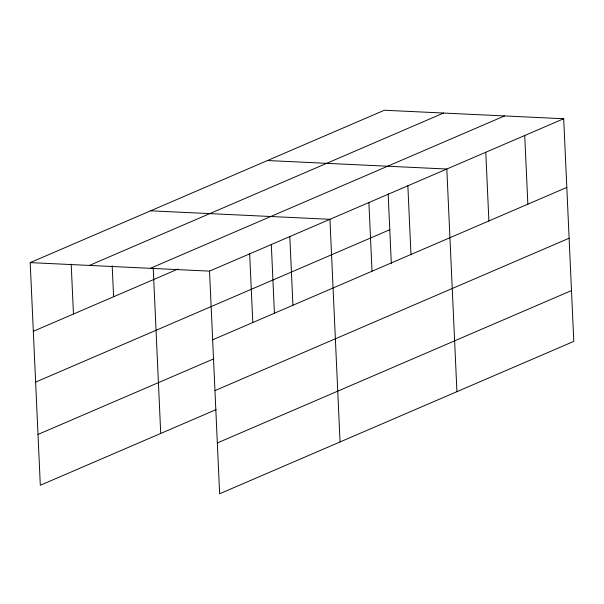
<?xml version="1.0" encoding="UTF-8"?>
<svg xmlns="http://www.w3.org/2000/svg" width="604" height="604" viewBox="0 0 604 604"><rect width="100%" height="100%" fill="white"/><g stroke="black" fill="none" stroke-linecap="round" stroke-linejoin="round"><path stroke-width="0.91" d="M216.134 409.61L40.309 485.261L30.2 262.619L384.363 110.238L563.691 118.739L573.8 341.381L219.637 493.762L209.528 271.12L563.691 118.739M89.377 265.428L443.54 113.046M150.351 268.319L504.514 115.938M33.318 331.302L177.976 269.059M35.628 382.106L389.784 229.724M212.646 339.803L566.809 187.421M37.999 434.45L213.824 358.799M214.956 390.607L569.119 238.225M217.334 442.951L571.49 290.569M267.489 160.528L446.817 169.029L456.926 391.664M150.615 210.811L329.943 219.312L340.052 441.947M30.2 262.619L209.528 271.12M524.733 135.507L527.851 204.182M485.775 152.268L488.893 220.943M407.859 185.79L410.977 254.465M388.161 193.967L391.316 263.374M368.901 202.551L372.019 271.226M289.807 236.587L292.925 305.262M271.294 244.258L274.442 313.657M249.663 253.854L252.789 322.528M153.22 268.199L160.724 433.446M112.185 265.715L113.597 296.76M71.189 264.167L73.454 314.027"/></g></svg>
